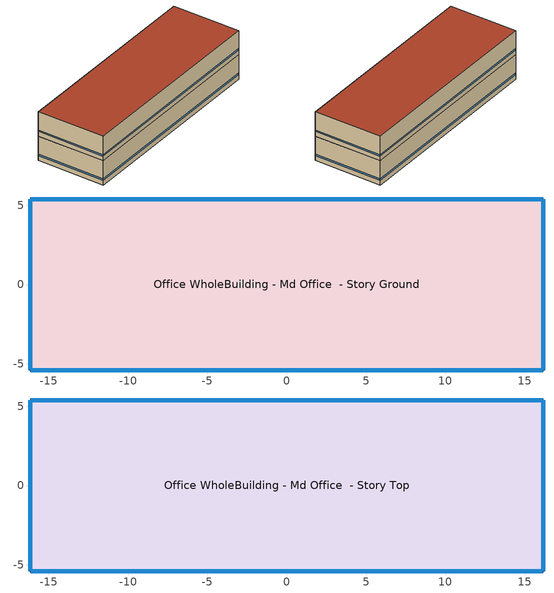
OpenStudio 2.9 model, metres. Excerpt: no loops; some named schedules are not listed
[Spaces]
Office WholeBuilding - Md Office  - Story Ground
 floor ground (Foundation F 126 Perim 8621 Area 34839): -16.16,-5.39 -16.16,5.39 16.16,5.39 16.16,-5.39 z0
 wall outside: -16.16,5.39 -16.16,-5.39 16.16,-5.39 16.16,5.39 -16.16,5.39 z0:3.96
 window: -16.16,5.36 -16.16,-5.36 / 16.16,-5.36 16.16,5.36 / 16.14,5.39 -16.14,5.39 / -16.14,-5.39 16.14,-5.39 z0.76:1
 ceiling adiabatic (Typical Interior Ceiling): 16.16,-5.39 16.16,5.39 -16.16,5.39 -16.16,-5.39 z3.96
Office WholeBuilding - Md Office  - Story Top
 floor adiabatic (Typical Interior Floor): -16.16,-5.39 -16.16,5.39 16.16,5.39 16.16,-5.39 z3.96
 wall outside: -16.16,5.39 -16.16,-5.39 16.16,-5.39 16.16,5.39 -16.16,5.39 z3.96:7.92
 window: -16.14,-5.39 16.14,-5.39 / -16.16,5.36 -16.16,-5.36 / 16.14,5.39 -16.14,5.39 / 16.16,-5.36 16.16,5.36 z4.72:4.96
 roof outside: 16.16,-5.39 16.16,5.39 -16.16,5.39 -16.16,-5.39 z7.92
[Site]
Deer Park Arpt_WA_USA: Latitude {deg}=47.97; Longitude {deg}=-117.42; Time Zone {hr}=-8; Elevation {m}=672; Terrain=City
[Site:WaterMainsTemperature]
Calculation Method=Correlation; Annual Average Outdoor Air Temperature {C}=8.31417; Maximum Difference In Monthly Average Outdoor Air Temperatures {deltaC}=23.39
[SizingPeriod:DesignDay] Daily Dry-Bulb Temperature Range {deltaC}=19.4; Barometric Pressure {Pa}=93508; Wind Speed {m/s}=3.2; Wind Direction {deg}=210; Sky Clearness=0; Rain Indicator=0; Snow Indicator=0; Day of Month=21; Month=7; Day Type=SummerDesignDay; Daylight Saving Time Indicator=0; Dry-Bulb Temperature Range Modifier Type=DefaultMultipliers; Solar Model Indicator=ASHRAETau; ASHRAE Taub=0.299; ASHRAE Taud=2.513
Name | Maximum Dry-Bulb Temperature {C} | Humidity Indicating Conditions at Maximum Dry-Bulb | Humidity Indicating Type
Deer Park Arpt Ann Clg .4% Condns DB=>MWB 1 | 33.8 | 17 | Wetbulb
Deer Park Arpt Ann Clg .4% Condns WB=>MDB 1 | 30.4 | 18.4 | Wetbulb
Deer Park Arpt Ann Clg 1% Condns DB=>MWB 1 | 32.3 | 16.6 | Wetbulb
Deer Park Arpt Ann Clg 2% Condns DP=>MDB 1 | 18.7 | 12.4 | Dewpoint
[ClimateZones]
Climate Zone Institution Name 1=ASHRAE; Climate Zone Document Name 1=ANSI/ASHRAE Standard 169; Climate Zone Document Year 1=2006; Climate Zone Value 1=ASHRAE 169-2013-5B
[Building]
ComStock 90.1-2004|MediumOffice: North Axis {deg}=225; Default Construction Set=Res ComStock 90.1-2004 - Office - ASHRAE 169-2013-5B; Default Schedule Set=Building Default Schedule Set; Standards Building Type=Office
[Site:GroundTemperature:FCfactorMethod]
January Ground Temperature {C}=7.1; February Ground Temperature {C}=3; March Ground Temperature {C}=-1; April Ground Temperature {C}=0.8; May Ground Temperature {C}=-0.2; June Ground Temperature {C}=4.8; July Ground Temperature {C}=6.1; August Ground Temperature {C}=13.7; September Ground Temperature {C}=22.2; October Ground Temperature {C}=22.7; November Ground Temperature {C}=21.7; December Ground Temperature {C}=18.5
[Construction:FfactorGroundFloor]
Foundation F 126 Perim 8621 Area 34839: F-Factor {W/m-K}=1.26344; Area {m2}=348.386; PerimeterExposed {m}=86.2105
[DefaultConstructionSet]
Res ComStock 90.1-2004 - Office - ASHRAE 169-2013-5B: Default Exterior Surface Constructions=Default Surface Constructions 1; Default Interior Surface Constructions=Default Surface Constructions 2; Default Ground Contact Surface Constructions=Default Surface Constructions 3; Default Exterior SubSurface Constructions=Default Sub Surface Constructions 1; Default Interior SubSurface Constructions=Default Sub Surface Constructions 2; Interior Partition Construction=Typical Interior Partition
[DefaultSurfaceConstructions]
Name | Floor Construction | Wall Construction | Roof Ceiling Construction
Default Surface Constructions 1 | Typical Insulated Exterior Mass Floor R-11.49 | Typical Insulated Exterior Mass Wall R-8.13 | Typical IEAD Roof R-15.87
Default Surface Constructions 2 | Typical Interior Floor | Typical Interior Wall | Typical Interior Ceiling
Default Surface Constructions 3 | Typical Insulated Carpeted 6in Slab Floor | Typical Insulated Basement Mass Wall
[Construction]
Typical Insulated Exterior Mass Floor R-11.49: Typical Insulation R-8.93, 4 in. Normalweight Concrete Floor, Typical Carpet Pad
Typical Insulated Exterior Mass Wall R-8.13: 1IN Stucco, 8IN CONCRETE HW RefBldg, Typical Insulation R-5.74, 1/2IN Gypsum
Typical IEAD Roof R-15.87: Roof Membrane, Typical Insulation R-14.76, Metal Roof Surface
Typical Interior Floor: 100mm Normalweight concrete floor, CP02 CARPET PAD
Typical Interior Wall: G01 13mm gypsum board, G01 13mm gypsum board
Typical Interior Ceiling: CP02 CARPET PAD, 100mm Normalweight concrete floor
Typical Insulated Carpeted 6in Slab Floor: 6 in. Normalweight Concrete Floor, Typical Carpet Pad
Typical Insulated Basement Mass Wall: 8 in. Concrete Block Basement Wall
U 0.57 SHGC 0.49 Dbl Blue 6mm/6mm Air: BLUE 6MM, AIR 6MM, CLEAR 6MM
Typical Insulated Metal Door R-1.43: F08 Metal surface, Typical Insulation R-0.58
Typical Overhead Door R-0.86: Typical Insulation R-0.01
U 1.17 SHGC 0.49 Simple Glazing Skylight U-1.17 SHGC 0.0: U 1.17 SHGC 0.49 Simple Glazing U-1.17 SHGC 0.0
Typical Interior Window: Clear 3mm
Typical Interior Door; Typical Interior Partition: G05 25mm wood
InteriorFurnishings 1: Std Wood 6inch 1
[Material:NoMass] Roughness=Smooth; Thermal Absorptance=0.9; Solar Absorptance=0.7
Name | Thermal Resistance {m2-K/W} | Visible Absorptance
Typical Insulation R-8.93 | 1.57183 | 0.7
Typical Carpet Pad; CP02 CARPET PAD | 0.21648 | 0.8
Typical Insulation R-5.74 | 1.01115 | 0.7
Typical Insulation R-14.76 | 2.59864 | 0.7
Typical Insulation R-0.58 | 0.101875 | 0.7
Typical Insulation R-0.01 | 0.001 | 0.7
[Material] Thermal Absorptance=0.9
Name | Roughness | Thickness {m} | Conductivity {W/m-K} | Density {kg/m3} | Specific Heat {J/kg-K} | Solar Absorptance | Visible Absorptance
4 in. Normalweight Concrete Floor | MediumRough | 0.1016 | 2.31 | 2322 | 832 | 0.7 | 0.7
1IN Stucco | Smooth | 0.0253 | 0.6918 | 1858 | 837 | 0.7 | 0.92
8IN CONCRETE HW RefBldg | Rough | 0.2032 | 1.311 | 2240 | 836.8 | 0.7 | 0.7
1/2IN Gypsum | Smooth | 0.0127 | 0.16 | 784.9 | 830 | 0.4 | 0.4
Roof Membrane | VeryRough | 0.0095 | 0.16 | 1121.29 | 1460 | 0.7 | 0.7
Metal Roof Surface; F08 Metal surface | Smooth | 0.0008 | 45.28 | 7824 | 500 | 0.7 | 0.7
100mm Normalweight concrete floor | MediumRough | 0.1016 | 2.31045 | 2322 | 832.557 | 0.7 | 0.7
G01 13mm gypsum board | Smooth | 0.0127 | 0.160031 | 800.001 | 1090.73 | 0.7 | 0.5
6 in. Normalweight Concrete Floor | MediumRough | 0.1524 | 2.31 | 2322 | 832 | 0.7 | 0.7
8 in. Concrete Block Basement Wall | MediumRough | 0.2032 | 1.326 | 1842 | 912 | 0.7 | 0.7
G05 25mm wood | MediumSmooth | 0.0254 | 0.15 | 608 | 1630 | 0.5 | 0.5
Std Wood 6inch 1 | MediumSmooth | 0.15 | 0.12 | 540 | 1210 | 0.7 | 0.7
[DefaultSubSurfaceConstructions]
Name | Fixed Window Construction | Operable Window Construction | Door Construction | Glass Door Construction | Overhead Door Construction | Skylight Construction | Tubular Daylight Dome Construction | Tubular Daylight Diffuser Construction
Default Sub Surface Constructions 1 | U 0.57 SHGC 0.49 Dbl Blue 6mm/6mm Air | U 0.57 SHGC 0.49 Dbl Blue 6mm/6mm Air | Typical Insulated Metal Door R-1.43 | U 0.57 SHGC 0.49 Dbl Blue 6mm/6mm Air | Typical Overhead Door R-0.86 | U 1.17 SHGC 0.49 Simple Glazing Skylight U-1.17 SHGC 0.0 | Typical Interior Window | Typical Interior Window
Default Sub Surface Constructions 2 | Typical Interior Window | Typical Interior Window | Typical Interior Door
[WindowMaterial:Glazing] Optical Data Type=SpectralAverage; Infrared Transmittance at Normal Incidence=0; Front Side Infrared Hemispherical Emissivity=0.84; Back Side Infrared Hemispherical Emissivity=0.84; Conductivity {W/m-K}=0.9; Dirt Correction Factor for Solar and Visible Transmittance=1; Solar Diffusing=No
Name | Thickness {m} | Solar Transmittance at Normal Incidence | Front Side Solar Reflectance at Normal Incidence | Back Side Solar Reflectance at Normal Incidence | Visible Transmittance at Normal Incidence | Front Side Visible Reflectance at Normal Incidence | Back Side Visible Reflectance at Normal Incidence
BLUE 6MM | 0.006 | 0.48 | 0.05 | 0.05 | 0.57 | 0.06 | 0.06
CLEAR 6MM | 0.006 | 0.775 | 0.071 | 0.071 | 0.881 | 0.08 | 0.08
Clear 3mm | 0.003 | 0.837 | 0.075 | 0.075 | 0.898 | 0.081 | 0.081
[WindowMaterial:Gas]
AIR 6MM: Gas Type=Air; Thickness {m}=0.0063
[WindowMaterial:SimpleGlazingSystem]
U 1.17 SHGC 0.49 Simple Glazing U-1.17 SHGC 0.0: U-Factor {W/m2-K}=6.64357; Solar Heat Gain Coefficient=0.49; Visible Transmittance=0.38
[SpaceType]
Office WholeBuilding - Md Office - ComStock 90.1-2004: Default Schedule Set=Office WholeBuilding - Md Office Schedule Set; Design Specification Outdoor Air Object=Office WholeBuilding - Md Office Ventilation; Standards Building Type=Office; Standards Space Type=WholeBuilding - Md Office
[BuildingStory] Nominal Floor to Floor Height {m}=3.9624
Name | Nominal Z Coordinate {m}
Story Ground | 0
Story Top | 3.9624
[Space] Space Type=Office WholeBuilding - Md Office - ComStock 90.1-2004
Name | Building Story | Thermal Zone
Office WholeBuilding - Md Office  - Story Ground | Story Ground | Zone Office WholeBuilding - Md Office  - Story Ground
Office WholeBuilding - Md Office  - Story Top | Story Top | Zone Office WholeBuilding - Md Office  - Story Top
[ThermalZone] Multiplier=1; Use Ideal Air Loads=No
Name | Thermostat
Zone Office WholeBuilding - Md Office  - Story Ground | Office WholeBuilding - Md Office - ComStock 90.1-2004 Thermostat
Zone Office WholeBuilding - Md Office  - Story Top | Office WholeBuilding - Md Office - ComStock 90.1-2004 Thermostat 1
[People:Definition]
Office WholeBuilding - Md Office People Definition: Number of People Calculation Method=People/Area; People per Space Floor Area {person/m2}=0.0538196; Fraction Radiant=0.3
[People]
Office WholeBuilding - Md Office People: People Definition=Office WholeBuilding - Md Office People Definition; Space or SpaceType=Office WholeBuilding - Md Office - ComStock 90.1-2004; Work Efficiency Schedule=Work Efficiency Schedule; Clothing Insulation Schedule=Clothing Schedule; Air Velocity Schedule=Air Velocity Schedule; Multiplier=1
[Lights:Definition]
Office WholeBuilding - Md Office Lights Definition: Design Level Calculation Method=Watts/Area; Watts per Space Floor Area {W/m2}=7.23335; Fraction Radiant=0.368973; Fraction Visible=0.2; Return Air Fraction=0
[Lights]
Office WholeBuilding - Md Office Lights: Lights Definition=Office WholeBuilding - Md Office Lights Definition; Space or SpaceType=Office WholeBuilding - Md Office - ComStock 90.1-2004; Schedule=Office BLDG_LIGHT_EndUseData BPR Adjusted; Fraction Replaceable=1
[ElectricEquipment:Definition]
Name | Design Level Calculation Method | Watts per Space Floor Area {W/m2} | Fraction Latent | Fraction Radiant | Fraction Lost | Design Level {W}
Office WholeBuilding - Md Office Elec Equip Definition | Watts/Area | 8.07293 | 0 | 0.5 | 0
Elevator Lift Motor | EquipmentLevel |  | 0 | 0 | 1 | 16055
Elevator Fan | EquipmentLevel |  |  | 0.5 |  | 74.7252
Elevator Lights | EquipmentLevel |  |  | 0.5 |  | 88.9586
[ElectricEquipment]
Name | Electric Equipment Definition | Space or SpaceType | Schedule | Multiplier
Office WholeBuilding - Md Office Elec Equip | Office WholeBuilding - Md Office Elec Equip Definition | Office WholeBuilding - Md Office - ComStock 90.1-2004 | Office BLDG_EQUIP_EndUseData BPR Adjusted
2 Elevator Lift Motors | Elevator Lift Motor | Office WholeBuilding - Md Office  - Story Ground | Elevator Schedule 1 | 2
2 Elevator Fans | Elevator Fan | Office WholeBuilding - Md Office  - Story Ground | Elevator Schedule 3 | 2
2 Elevator Lights | Elevator Lights | Office WholeBuilding - Md Office  - Story Ground | Elevator Schedule 2 | 2
[DesignSpecification:OutdoorAir]
Office WholeBuilding - Md Office Ventilation: Outdoor Air Method=Sum; Outdoor Air Flow per Floor Area {m3/s-m2}=0.000508
[DefaultScheduleSet]
Name | Number of People Schedule | People Activity Level Schedule | Lighting Schedule | Electric Equipment Schedule | Infiltration Schedule | Hours of Operation Schedule
Office WholeBuilding - Md Office Schedule Set | OfficeMedium BLDG_OCC_SCH | OfficeMedium ACTIVITY_SCH | Office BLDG_LIGHT_EndUseData | Office BLDG_EQUIP_EndUseData | OfficeMedium INFIL_SCH_PNNL
Building Default Schedule Set |  |  |  |  |  | Building Hours of Operation NonResidential
[SpaceInfiltration:DesignFlowRate] Schedule=Always On Discrete; Design Flow Rate Calculation Method=Flow/ExteriorArea; Constant Term Coefficient=0; Temperature Term Coefficient=0; Velocity Term Coefficient=0.224; Velocity Squared Term Coefficient=0
Name | Space or SpaceType | Flow per Exterior Surface Area {m3/s-m2}
Office WholeBuilding - Md Office  - Story Ground Infiltration | Office WholeBuilding - Md Office  - Story Ground | 0.00102523
Office WholeBuilding - Md Office  - Story Top Infiltration | Office WholeBuilding - Md Office  - Story Top | 0.000507574
[Exterior:Lights:Definition]
Name | Design Level {W}
Parking Areas and Drives Def (W/ft^2) | 0.0414577
Building Facades Def (W/ft^2) | 0.2
Main Entries Def (W/ft) | 30
Other Doors Def (W/ft) | 20
[Exterior:Lights] Control Option=AstronomicalClock
Name | Exterior Lights Definition | Schedule | Multiplier
Parking Areas and Drives | Parking Areas and Drives Def (W/ft^2) | Always On Discrete | 12150
Building Facades | Building Facades Def (W/ft^2) | Schedule Ruleset 1 | 3676.96
Main Entries | Main Entries Def (W/ft) | Always On Discrete | 8
Other Doors | Other Doors Def (W/ft) | Always On Discrete | 3
[ThermostatSetpoint:DualSetpoint] Heating Setpoint Temperature Schedule=OfficeMedium HTGSETP_SCH_PACU_VAV_bot; Cooling Setpoint Temperature Schedule=OfficeMedium CLGSETP_SCH_NO_SETBACK
Office WholeBuilding - Md Office - ComStock 90.1-2004 Thermostat; Office WholeBuilding - Md Office - ComStock 90.1-2004 Thermostat 1
[AvailabilityManager:NightCycle] Applicability Schedule=Always On Discrete; Control Type=CycleOnAny; Thermostat Tolerance {deltaC}=1; Cycling Run Time {s}=1800
Availability Manager Night Cycle 1; Availability Manager Night Cycle 2
[InternalMass:Definition]
Internal Mass Definition 2: Construction=InteriorFurnishings 1; Design Level Calculation Method=SurfaceArea/Area; Surface Area per Space Floor Area=2
[InternalMass] Internal Mass Definition=Internal Mass Definition 2; Multiplier=1
Name | Space or SpaceType
Office WholeBuilding - Md Office  - Story Top Mass | Office WholeBuilding - Md Office  - Story Top
Office WholeBuilding - Md Office  - Story Ground Mass | Office WholeBuilding - Md Office  - Story Ground
[Schedule:Ruleset]
Name | Default Day Schedule | Summer Design Day Schedule | Winter Design Day Schedule
Clothing Schedule | Clothing Schedule Default Winter Clothes
Air Velocity Schedule | Air Velocity Schedule Default
Work Efficiency Schedule | Work Efficiency Schedule Default
OfficeMedium BLDG_OCC_SCH | OfficeMedium BLDG_OCC_SCH Default | OfficeMedium BLDG_OCC_SCH Summer Design Day | OfficeMedium BLDG_OCC_SCH Winter Design Day
OfficeMedium ACTIVITY_SCH | OfficeMedium ACTIVITY_SCH Default | OfficeMedium ACTIVITY_SCH Summer Design Day | OfficeMedium ACTIVITY_SCH Winter Design Day
Office BLDG_LIGHT_EndUseData | Office BLDG_LIGHT_EndUseData Default | Office BLDG_LIGHT_EndUseData Summer Design Day | Office BLDG_LIGHT_EndUseData Winter Design Day
Office BLDG_EQUIP_EndUseData | Office BLDG_EQUIP_EndUseData Default | Office BLDG_EQUIP_EndUseData Summer Design Day | Office BLDG_EQUIP_EndUseData Winter Design Day
OfficeMedium INFIL_SCH_PNNL | OfficeMedium INFIL_SCH_PNNL Default | OfficeMedium INFIL_SCH_PNNL Summer Design Day | OfficeMedium INFIL_SCH_PNNL Winter Design Day
Elevator Schedule 1 | 2 space(s) Occ Sch Default 1 | 2 space(s) Occ Sch Summer Design Day 1 | 2 space(s) Occ Sch Winter Design Day 1
Elevator Schedule 2 | 2 space(s) Occ Sch Default 2 | 2 space(s) Occ Sch Summer Design Day 2 | 2 space(s) Occ Sch Winter Design Day 2
Elevator Schedule 3 | 2 space(s) Occ Sch Default 3 | 2 space(s) Occ Sch Summer Design Day 3 | 2 space(s) Occ Sch Winter Design Day 3
Schedule Ruleset 1 | Schedule Day 13
OfficeMedium HTGSETP_SCH_PACU_VAV_bot | OfficeMedium HTGSETP_SCH_PACU_VAV_bot Default | Schedule Day 16 | Schedule Day 17
OfficeMedium CLGSETP_SCH_NO_SETBACK | OfficeMedium CLGSETP_SCH_NO_SETBACK Default | Schedule Day 14 | Schedule Day 15
Building Hours of Operation NonResidential | Building Hours of Operation NonResidential Default | Building Hours of Operation NonResidential Summer Design Day | Building Hours of Operation NonResidential Winter Design Day
Office BLDG_LIGHT_EndUseData BPR Adjusted | Office BLDG_LIGHT_EndUseData Default 1 | Office BLDG_LIGHT_EndUseData Summer Design Day 1 | Office BLDG_LIGHT_EndUseData Winter Design Day 1
Office BLDG_EQUIP_EndUseData BPR Adjusted | Office BLDG_EQUIP_EndUseData Default 1 | Office BLDG_EQUIP_EndUseData Summer Design Day 1 | Office BLDG_EQUIP_EndUseData Winter Design Day 1
[Schedule:Day]
Clothing Schedule Default Winter Clothes; Office BLDG_LIGHT_EndUseData Summer Design Day; Office BLDG_EQUIP_EndUseData Summer Design Day; OfficeMedium INFIL_SCH_PNNL Default; 2 space(s) Occ Sch Summer Design Day 1; 2 space(s) Occ Sch Winter Design Day 1; 2 space(s) Occ Sch Summer Design Day 2; 2 space(s) Occ Sch Winter Design Day 2; 2 space(s) Occ Sch Summer Design Day 3; 2 space(s) Occ Sch Winter Design Day 3; Building Hours of Operation NonResidential Winter Design Day; Building Hours of Operation NonResidential Summer Design Day; Office BLDG_LIGHT_EndUseData Summer Design Day 1; Office BLDG_EQUIP_EndUseData Summer Design Day 1: 24, 0, 1
Clothing Schedule Summer Clothes: 24, 0, 0.5
Air Velocity Schedule Default: 24, 0, 0.2
Work Efficiency Schedule Default; OfficeMedium BLDG_OCC_SCH Winter Design Day; Office BLDG_LIGHT_EndUseData Winter Design Day; Office BLDG_EQUIP_EndUseData Winter Design Day; Office BLDG_LIGHT_EndUseData Winter Design Day 1; Office BLDG_EQUIP_EndUseData Winter Design Day 1: 24, 0, 0
OfficeMedium BLDG_OCC_SCH Default: Yes, 11, 0, 0, 22, 15, 0.05, 24, 0, 0
OfficeMedium BLDG_OCC_SCH Sat Day: Yes, 0, 5, 0.0291667, 0, 15, 0.025, 0, 25, 0.0208333, 0, 35, 0.0166667, 0, 45, 0.0125, 0, 55, 0.00833333, 1, 5, 0.00416667, 1, 15, 0, 10, 0, 0, 10, 9, 0.00833333, 10, 19, 0.0166667, 10, 29, 0.025, 10, 39, 0.0333333, 10, 49, 0.0416667, 10, 59, 0.05, 11, 9, 0.0583333, 11, 19, 0.0666667, 11, 29, 0.075, 11, 39, 0.0833333, 11, 49, 0.0916667, 11, 59, 0.1, 12, 0, 0.1, 12, 9, 0.115686, 12, 19, 0.131373, 12, 29, 0.147059, 12, 39, 0.162745, 12, 49, 0.178431, 12, 59, 0.194118, 13, 9, 0.209804, 13, 19, 0.22549, 13, 29, 0.241176, 13, 39, 0.256863, 13, 49, 0.272549, 13, 59, 0.288235, 14, 7, 0.3, 15, 7, 0.3, 15, 17, 0.291667, 15, 27, 0.283333, 15, 37, 0.275, 15, 47, 0.266667, 15, 57, 0.258333, 16, 7, 0.25, 16, 17, 0.241667, 16, 27, 0.233333, 16, 37, 0.225, 16, 47, 0.216667, 16, 57, 0.208333, 17, 7, 0.2, 17, 17, 0.191667, 17, 27, 0.183333, 17, 37, 0.175, 17, 47, 0.166667, 17, 57, 0.158333, 18, 7, 0.15, 18, 17, 0.141667, 18, 27, 0.133333, 18, 37, 0.125, 18, 47, 0.116667, 18, 57, 0.108333, 19, 7, 0.1, 21, 15, 0.1, 21, 25, 0.0958333, 21, 35, 0.0916667, 21, 45, 0.0875, 21, 55, 0.0833333, 22, 5, 0.0791667, 22, 15, 0.075, 22, 25, 0.0708333, 22, 35, 0.0666667, 22, 45, 0.0625, 22, 55, 0.0583333, 23, 5, 0.0541667, 23, 15, 0.05, 23, 25, 0.0458333, 23, 35, 0.0416667, 23, 45, 0.0375, 23, 55, 0.0333333, 24, 0, 0.0291667
OfficeMedium BLDG_OCC_SCH Summer Design Day: 6, 0, 0, 22, 0, 1, 24, 0, 0.05
OfficeMedium BLDG_OCC_SCH Wkdy Day: Yes, 4, 30, 0, 4, 40, 0.0166667, 4, 50, 0.0333333, 5, 0, 0.05, 5, 10, 0.0666667, 5, 20, 0.0833333, 5, 30, 0.1, 5, 40, 0.116667, 5, 50, 0.133333, 6, 0, 0.15, 6, 10, 0.166667, 6, 20, 0.183333, 6, 30, 0.2, 6, 40, 0.325, 6, 50, 0.45, 7, 0, 0.575, 7, 10, 0.7, 7, 20, 0.825, 7, 30, 0.95, 10, 30, 0.95, 10, 39, 0.875, 10, 49, 0.8, 10, 59, 0.725, 11, 9, 0.65, 11, 19, 0.575, 11, 29, 0.5, 11, 30, 0.5, 11, 39, 0.575, 11, 49, 0.65, 11, 59, 0.725, 12, 9, 0.8, 12, 19, 0.875, 12, 29, 0.95, 12, 30, 0.95, 15, 30, 0.95, 15, 39, 0.841667, 15, 49, 0.733333, 15, 59, 0.625, 16, 9, 0.516667, 16, 19, 0.408333, 16, 30, 0.3, 16, 40, 0.266667, 16, 50, 0.233333, 17, 0, 0.2, 17, 10, 0.166667, 17, 20, 0.133333, 17, 30, 0.1, 20, 0, 0.1, 20, 10, 0.0958333, 20, 20, 0.0916667, 20, 30, 0.0875, 20, 40, 0.0833333, 20, 50, 0.0791667, 21, 0, 0.075, 21, 10, 0.0708333, 21, 20, 0.0666667, 21, 30, 0.0625, 21, 40, 0.0583333, 21, 50, 0.0541667, 22, 0, 0.05, 22, 10, 0.0458333, 22, 20, 0.0416667, 22, 30, 0.0375, 22, 40, 0.0333333, 22, 50, 0.0291667, 23, 0, 0.025, 23, 10, 0.0208333, 23, 20, 0.0166667, 23, 30, 0.0125, 23, 40, 0.00833333, 23, 50, 0.00416667, 24, 0, 0
OfficeMedium ACTIVITY_SCH Default; autogen OfficeMedium ACTIVITY_SCH 0_day_sch; autogen OfficeMedium ACTIVITY_SCH 1_day_sch: Yes, 24, 0, 120
OfficeMedium ACTIVITY_SCH Winter Design Day; OfficeMedium ACTIVITY_SCH Summer Design Day: 24, 0, 120
Office BLDG_LIGHT_EndUseData Default: Yes, 0, 10, 0.0368567, 0, 20, 0.035427, 0, 30, 0.0339974, 0, 40, 0.0342502, 0, 49, 0.0345029, 0, 59, 0.0347557, 1, 9, 0.0350084, 1, 19, 0.0352612, 1, 30, 0.0355139, 1, 40, 0.0367953, 1, 50, 0.0380766, 2, 0, 0.039358, 2, 9, 0.0406393, 2, 19, 0.0419207, 2, 29, 0.043202, 2, 30, 0.043202, 2, 39, 0.0421597, 2, 49, 0.0411173, 2, 59, 0.040075, 3, 9, 0.0390327, 3, 19, 0.0379903, 3, 29, 0.036948, 3, 30, 0.036948, 3, 39, 0.0370792, 3, 49, 0.0372103, 3, 59, 0.0373415, 4, 9, 0.0374727, 4, 19, 0.0376039, 4, 30, 0.037735, 4, 40, 0.0419384, 4, 50, 0.0461417, 5, 0, 0.050345, 5, 10, 0.0545484, 5, 20, 0.0587517, 5, 30, 0.0629551, 5, 40, 0.0723684, 5, 50, 0.0817818, 6, 0, 0.0911952, 6, 10, 0.100609, 6, 20, 0.110022, 6, 30, 0.119435, 6, 40, 0.152559, 6, 50, 0.185683, 7, 0, 0.218807, 7, 10, 0.251931, 7, 20, 0.285055, 7, 30, 0.318179, 7, 40, 0.339711, 7, 50, 0.361244, 8, 0, 0.382776, 8, 9, 0.404309, 8, 19, 0.425841, 8, 29, 0.447374, 8, 30, 0.447374, 8, 39, 0.453912, 8, 49, 0.460451, 8, 59, 0.466989, 9, 9, 0.473528, 9, 19, 0.480067, 9, 29, 0.486605, 9, 30, 0.486605, 9, 39, 0.487238, 9, 49, 0.48787, 9, 59, 0.488503, 10, 9, 0.489135, 10, 19, 0.489768, 10, 29, 0.4904, 10, 30, 0.4904, 10, 39, 0.487411, 10, 49, 0.484423, 10, 59, 0.481434, 11, 9, 0.478445, 11, 19, 0.475457, 11, 29, 0.472468, 11, 30, 0.472468, 11, 39, 0.467816, 11, 49, 0.463165, 11, 59, 0.458513, 12, 9, 0.453861, 12, 19, 0.44921, 12, 29, 0.444558, 12, 30, 0.444558, 12, 39, 0.446809, 12, 49, 0.44906, 12, 59, 0.451311, 13, 9, 0.453563, 13, 19, 0.455814, 13, 29, 0.458065, 13, 30, 0.458065, 13, 39, 0.455549, 13, 49, 0.453034, 13, 59, 0.450518, 14, 9, 0.448003, 14, 19, 0.445487, 14, 29, 0.442971, 14, 30, 0.442971, 14, 39, 0.431929, 14, 49, 0.420887, 14, 59, 0.409844, 15, 9, 0.398802, 15, 19, 0.38776, 15, 29, 0.376717, 15, 30, 0.376717, 15, 39, 0.344383, 15, 49, 0.312049, 15, 59, 0.279715, 16, 9, 0.24738, 16, 19, 0.215046, 16, 30, 0.182712, 16, 40, 0.167377, 16, 50, 0.152042, 17, 0, 0.136707, 17, 10, 0.121372, 17, 20, 0.106037, 17, 30, 0.0907015, 17, 40, 0.0866046, 17, 50, 0.0825078, 18, 0, 0.0784109, 18, 10, 0.0743141, 18, 20, 0.0702172, 18, 30, 0.0661204, 18, 40, 0.065642, 18, 50, 0.0651636, 19, 0, 0.0646852, 19, 10, 0.0642068, 19, 20, 0.0637284, 19, 30, 0.0632501, 19, 40, 0.0633488, 19, 50, 0.0634475, 20, 0, 0.0635462, 20, 10, 0.0636449, 20, 20, 0.0637436, 20, 30, 0.0638424, 20, 40, 0.0637902, 20, 50, 0.0637381, 21, 0, 0.0636859, 21, 10, 0.0636337, 21, 20, 0.0635816, 21, 30, 0.0635294, 21, 40, 0.0604673, 21, 50, 0.0574052, 22, 0, 0.0543431, 22, 10, 0.051281, 22, 20, 0.0482189, 22, 30, 0.0451568, 22, 40, 0.0447266, 22, 50, 0.0442963, 23, 0, 0.043866, 23, 10, 0.0434357, 23, 20, 0.0430054, 23, 30, 0.0425752, 23, 40, 0.0411455, 23, 50, 0.0397159, 24, 0, 0.0382863
Office BLDG_EQUIP_EndUseData Default: Yes, 0, 10, 0.566967, 0, 20, 0.573783, 0, 30, 0.5806, 0, 40, 0.580533, 0, 49, 0.580467, 0, 59, 0.5804, 1, 9, 0.580333, 1, 19, 0.580267, 1, 30, 0.5802, 1, 40, 0.57735, 1, 50, 0.5745, 2, 0, 0.57165, 2, 9, 0.5688, 2, 19, 0.56595, 2, 29, 0.5631, 2, 30, 0.5631, 2, 39, 0.560417, 2, 49, 0.557733, 2, 59, 0.55505, 3, 9, 0.552367, 3, 19, 0.549683, 3, 29, 0.547, 3, 30, 0.547, 3, 39, 0.545383, 3, 49, 0.543767, 3, 59, 0.54215, 4, 9, 0.540533, 4, 19, 0.538917, 4, 30, 0.5373, 4, 40, 0.537517, 4, 50, 0.537733, 5, 0, 0.53795, 5, 10, 0.538167, 5, 20, 0.538383, 5, 30, 0.5386, 5, 40, 0.5485, 5, 50, 0.5584, 6, 0, 0.5683, 6, 10, 0.5782, 6, 20, 0.5881, 6, 30, 0.598, 6, 40, 0.612533, 6, 50, 0.627067, 7, 0, 0.6416, 7, 10, 0.656133, 7, 20, 0.670667, 7, 30, 0.6852, 7, 40, 0.701133, 7, 50, 0.717067, 8, 0, 0.733, 8, 9, 0.748933, 8, 19, 0.764867, 8, 29, 0.7808, 8, 30, 0.7808, 8, 39, 0.7949, 8, 49, 0.809, 8, 59, 0.8231, 9, 9, 0.8372, 9, 19, 0.8513, 9, 29, 0.8654, 9, 30, 0.8654, 9, 39, 0.86895, 9, 49, 0.8725, 9, 59, 0.87605, 10, 9, 0.8796, 10, 19, 0.88315, 10, 29, 0.8867, 10, 30, 0.8867, 10, 39, 0.8859, 10, 49, 0.8851, 10, 59, 0.8843, 11, 9, 0.8835, 11, 19, 0.8827, 11, 29, 0.8819, 11, 30, 0.8819, 11, 39, 0.8717, 11, 49, 0.8615, 11, 59, 0.8513, 12, 9, 0.8411, 12, 19, 0.8309, 12, 29, 0.8207, 12, 30, 0.8207, 12, 39, 0.814033, 12, 49, 0.807367, 12, 59, 0.8007, 13, 9, 0.794033, 13, 19, 0.787367, 13, 29, 0.7807, 13, 30, 0.7807, 13, 39, 0.773133, 13, 49, 0.765567, 13, 59, 0.758, 14, 9, 0.750433, 14, 19, 0.742867, 14, 29, 0.7353, 14, 30, 0.7353, 14, 39, 0.72445, 14, 49, 0.7136, 14, 59, 0.70275, 15, 9, 0.6919, 15, 19, 0.68105, 15, 29, 0.6702, 15, 30, 0.6702, 15, 39, 0.6593, 15, 49, 0.6484, 15, 59, 0.6375, 16, 9, 0.6266, 16, 19, 0.6157, 16, 30, 0.6048, 16, 40, 0.598333, 16, 50, 0.591867, 17, 0, 0.5854, 17, 10, 0.578933, 17, 20, 0.572467, 17, 30, 0.566, 17, 40, 0.56735, 17, 50, 0.5687, 18, 0, 0.57005, 18, 10, 0.5714, 18, 20, 0.57275, 18, 30, 0.5741, 18, 40, 0.580533, 18, 50, 0.586967, 19, 0, 0.5934, 19, 10, 0.599833, 19, 20, 0.606267, 19, 30, 0.6127, 19, 40, 0.6203, 19, 50, 0.6279, 20, 0, 0.6355, 20, 10, 0.6431, 20, 20, 0.6507, 20, 30, 0.6583, 20, 40, 0.660817, 20, 50, 0.663333, 21, 0, 0.66585, 21, 10, 0.668367, 21, 20, 0.670883, 21, 30, 0.6734, 21, 40, 0.664332, 21, 50, 0.655263, 22, 0, 0.646195, 22, 10, 0.637127, 22, 20, 0.628058, 22, 30, 0.61899, 22, 40, 0.605775, 22, 50, 0.59256, 23, 0, 0.579345, 23, 10, 0.56613, 23, 20, 0.552915, 23, 30, 0.5397, 23, 40, 0.546517, 23, 50, 0.553333, 24, 0, 0.56015
OfficeMedium INFIL_SCH_PNNL Summer Design Day; OfficeMedium INFIL_SCH_PNNL SmrDsn|Wkdy Day: 6, 0, 1, 22, 0, 0.25, 24, 0, 1
OfficeMedium INFIL_SCH_PNNL Winter Design Day; OfficeMedium INFIL_SCH_PNNL WntrDsn|Sat Day: 6, 0, 1, 18, 0, 0.25, 24, 0, 1
2 space(s) Occ Sch Default 1: Yes, 3, 0, 0, 3, 9, 0.000207292, 3, 19, 0.000414583, 3, 29, 0.000621875, 3, 39, 0.000829167, 3, 49, 0.00103646, 3, 59, 0.00124375, 4, 9, 0.00145104, 4, 19, 0.00165833, 4, 30, 0.00186563, 4, 40, 0.00207292, 4, 50, 0.00228021, 5, 0, 0.0024875, 5, 30, 0.0024875, 5, 40, 0.00518229, 5, 50, 0.00787708, 6, 0, 0.0105719, 6, 10, 0.0132667, 6, 20, 0.0159615, 6, 30, 0.0186563, 6, 40, 0.0155469, 6, 50, 0.0124375, 7, 0, 0.00932813, 7, 10, 0.00621875, 7, 20, 0.00310937, 7, 30, 0, 9, 0, 0, 9, 9, 0.000932812, 9, 19, 0.00186562, 9, 29, 0.00279844, 9, 39, 0.00373125, 9, 49, 0.00466406, 9, 59, 0.00559687, 10, 9, 0.00652969, 10, 19, 0.0074625, 10, 29, 0.00839531, 10, 39, 0.00932812, 10, 49, 0.0102609, 10, 59, 0.0111938, 11, 0, 0.0111938, 11, 9, 0.0102609, 11, 19, 0.00932813, 11, 29, 0.00839531, 11, 39, 0.0074625, 11, 49, 0.00652969, 11, 59, 0.00559688, 12, 9, 0.00466406, 12, 19, 0.00373125, 12, 29, 0.00279844, 12, 39, 0.00186563, 12, 49, 0.000932813, 12, 59, 3.97682e-17, 13, 0, 0, 14, 30, 0, 14, 39, 0.00269479, 14, 49, 0.00538958, 14, 59, 0.00808437, 15, 9, 0.0107792, 15, 19, 0.013474, 15, 29, 0.0161687, 15, 30, 0.0161687, 15, 39, 0.0143031, 15, 49, 0.0124375, 15, 59, 0.0105719, 16, 9, 0.00870625, 16, 19, 0.00684063, 16, 30, 0.004975, 16, 40, 0.00414583, 16, 50, 0.00331667, 17, 0, 0.0024875, 17, 10, 0.00165833, 17, 20, 0.000829167, 17, 30, 0, 19, 30, 0, 19, 40, 0.000207292, 19, 50, 0.000414583, 20, 0, 0.000621875, 20, 10, 0.000829167, 20, 20, 0.00103646, 20, 30, 0.00124375, 20, 40, 0.00103646, 20, 50, 0.000829167, 21, 0, 0.000621875, 21, 10, 0.000414583, 21, 20, 0.000207292, 21, 30, 0, 24, 0, 0
2 space(s) Occ Sch Sunday 1: Yes, 10, 0, 0, 11, 0, 0.00124375, 21, 15, 0, 22, 15, 0.00124375, 24, 0, 0
2 space(s) Occ Sch Saturday 1: Yes, 0, 5, 0.000829167, 0, 15, 0.000621875, 0, 25, 0.000414583, 0, 35, 0.000207292, 0, 45, 0, 9, 30, 0, 9, 39, 0.000414583, 9, 49, 0.000829167, 9, 59, 0.00124375, 10, 9, 0.00165833, 10, 19, 0.00207292, 10, 29, 0.0024875, 10, 30, 0.0024875, 10, 39, 0.00207292, 10, 49, 0.00165833, 10, 59, 0.00124375, 11, 9, 0.000829167, 11, 19, 0.000414583, 11, 29, 8.83738e-18, 11, 30, 0, 11, 39, 0.000829167, 11, 49, 0.00165833, 11, 59, 0.0024875, 12, 9, 0.00331667, 12, 19, 0.00414583, 12, 29, 0.004975, 12, 30, 0.004975, 12, 39, 0.00414583, 12, 49, 0.00331667, 12, 59, 0.0024875, 13, 9, 0.00165833, 13, 19, 0.000829167, 13, 29, 1.76748e-17, 13, 30, 0, 15, 37, 0, 15, 47, 0.000829167, 15, 57, 0.00165833, 16, 7, 0.0024875, 16, 17, 0.00331667, 16, 27, 0.00414583, 16, 37, 0.004975, 16, 47, 0.00414583, 16, 57, 0.00331667, 17, 7, 0.0024875, 17, 17, 0.00165833, 17, 27, 0.000829167, 17, 37, 0, 20, 45, 0, 20, 55, 0.000207292, 21, 5, 0.000414583, 21, 15, 0.000621875, 21, 25, 0.000829167, 21, 35, 0.00103646, 21, 45, 0.00124375, 21, 55, 0.00103646, 22, 5, 0.000829167, 22, 15, 0.000621875, 22, 25, 0.000414583, 22, 35, 0.000207292, 22, 45, 0, 22, 55, 0.000207292, 23, 5, 0.000414583, 23, 15, 0.000621875, 23, 25, 0.000829167, 23, 35, 0.00103646, 23, 45, 0.00124375, 23, 55, 0.00103646, 24, 0, 0.000829167
2 space(s) Occ Sch Default 2; 2 space(s) Occ Sch Default 3: Yes, 4, 0, 0, 6, 0, 1, 7, 0, 1, 10, 0, 0, 12, 0, 1, 15, 0, 0, 16, 0, 1, 17, 0, 1, 20, 0, 0, 21, 0, 1, 24, 0, 0
2 space(s) Occ Sch Sunday 2; 2 space(s) Occ Sch Sunday 3: Yes, 10, 0, 0, 11, 0, 1, 21, 15, 0, 22, 15, 1, 24, 0, 0
2 space(s) Occ Sch Saturday 2; 2 space(s) Occ Sch Saturday 3: Yes, 0, 15, 1, 10, 0, 0, 11, 0, 1, 12, 0, 0, 13, 0, 1, 16, 7, 0, 17, 7, 1, 21, 15, 0, 22, 15, 1, 23, 15, 0, 24, 0, 1
Schedule Day 13: 6, 0, 0, 24, 0, 1
OfficeMedium HTGSETP_SCH_PACU_VAV_bot Default: Yes, 5, 0, 18.3333, 24, 0, 18.3333
OfficeMedium HTGSETP_SCH_PACU_VAV_bot Sat Day: Yes, 10, 0, 18.3333, 22, 15, 20, 24, 0, 18.3333
OfficeMedium HTGSETP_SCH_PACU_VAV_bot Wkdy Day: Yes, 4, 0, 18.3333, 21, 0, 20, 24, 0, 18.3333
OfficeMedium CLGSETP_SCH_NO_SETBACK Default: Yes, 5, 0, 23.8889, 24, 0, 23.8889
OfficeMedium CLGSETP_SCH_NO_SETBACK Default|WntrDsn|Sat|Wkdy Day; autogen Schedule Rule 16 1_day_sch: Yes, 24, 0, 23.8889
Building Hours of Operation NonResidential Default: 7, 0, 0, 17, 0, 1, 24, 0, 0
Building Hours of Operation NonResidential Saturday; Building Hours of Operation NonResidential Sunday: 11, 0, 0, 22, 15, 1, 24, 0, 0
Office BLDG_LIGHT_EndUseData Default 1: No, 0, 10, 0.00307223, 0, 20, 0.00153612, 0, 30, 0, 0, 40, 0.000271576, 0, 49, 0.000543152, 0, 59, 0.000814728, 1, 9, 0.0010863, 1, 19, 0.00135788, 1, 30, 0.00162946, 1, 40, 0.00300625, 1, 50, 0.00438305, 2, 0, 0.00575985, 2, 9, 0.00713664, 2, 19, 0.00851344, 2, 29, 0.00989024, 2, 30, 0.00989024, 2, 39, 0.00877025, 2, 49, 0.00765027, 2, 59, 0.00653029, 3, 9, 0.00541031, 3, 19, 0.00429033, 3, 29, 0.00317035, 3, 30, 0.00317035, 3, 39, 0.0033113, 3, 49, 0.00345224, 3, 59, 0.00359319, 4, 9, 0.00373413, 4, 19, 0.00387508, 4, 30, 0.00401602, 4, 40, 0.00853247, 4, 50, 0.0130489, 5, 0, 0.0175654, 5, 10, 0.0220818, 5, 20, 0.0265982, 5, 30, 0.0311147, 5, 40, 0.0412293, 5, 50, 0.0513438, 6, 0, 0.0614584, 6, 10, 0.071573, 6, 20, 0.0816876, 6, 30, 0.0918021, 6, 40, 0.127393, 6, 50, 0.162985, 7, 0, 0.198576, 7, 10, 0.234168, 7, 20, 0.269759, 7, 30, 0.30535, 7, 40, 0.328487, 7, 50, 0.351623, 8, 0, 0.374759, 8, 9, 0.397896, 8, 19, 0.421032, 8, 29, 0.444169, 8, 30, 0.444169, 8, 39, 0.451194, 8, 49, 0.45822, 8, 59, 0.465246, 9, 9, 0.472271, 9, 19, 0.479297, 9, 29, 0.486322, 9, 30, 0.486322, 9, 39, 0.487002, 9, 49, 0.487682, 9, 59, 0.488361, 10, 9, 0.489041, 10, 19, 0.489721, 10, 29, 0.4904, 10, 30, 0.4904, 10, 39, 0.487189, 10, 49, 0.483977, 10, 59, 0.480766, 11, 9, 0.477555, 11, 19, 0.474343, 11, 29, 0.471132, 11, 30, 0.471132, 11, 39, 0.466134, 11, 49, 0.461136, 11, 59, 0.456138, 12, 9, 0.45114, 12, 19, 0.446141, 12, 29, 0.441143, 12, 30, 0.441143, 12, 39, 0.443562, 12, 49, 0.445981, 12, 59, 0.4484, 13, 9, 0.450819, 13, 19, 0.453237, 13, 29, 0.455656, 13, 30, 0.455656, 13, 39, 0.452953, 13, 49, 0.45025, 13, 59, 0.447547, 14, 9, 0.444844, 14, 19, 0.442141, 14, 29, 0.439438, 14, 30, 0.439438, 14, 39, 0.427574, 14, 49, 0.415709, 14, 59, 0.403844, 15, 9, 0.391979, 15, 19, 0.380114, 15, 29, 0.368249, 15, 30, 0.368249, 15, 39, 0.333506, 15, 49, 0.298763, 15, 59, 0.264021, 16, 9, 0.229278, 16, 19, 0.194535, 16, 30, 0.159792, 16, 40, 0.143315, 16, 50, 0.126837, 17, 0, 0.11036, 17, 10, 0.0938827, 17, 20, 0.0774053, 17, 30, 0.0609279, 17, 40, 0.0565259, 17, 50, 0.0521239, 18, 0, 0.0477219, 18, 10, 0.0433198, 18, 20, 0.0389178, 18, 30, 0.0345158, 18, 40, 0.0340018, 18, 50, 0.0334877, 19, 0, 0.0329737, 19, 10, 0.0324597, 19, 20, 0.0319457, 19, 30, 0.0314317, 19, 40, 0.0315377, 19, 50, 0.0316438, 20, 0, 0.0317499, 20, 10, 0.0318559, 20, 20, 0.031962, 20, 30, 0.0320681, 20, 40, 0.0320121, 20, 50, 0.031956, 21, 0, 0.0319, 21, 10, 0.0318439, 21, 20, 0.0317879, 21, 30, 0.0317318, 21, 40, 0.0284417, 21, 50, 0.0251515, 22, 0, 0.0218613, 22, 10, 0.0185711, 22, 20, 0.0152809, 22, 30, 0.0119907, 22, 40, 0.0115283, 22, 50, 0.011066, 23, 0, 0.0106037, 23, 10, 0.0101414, 23, 20, 0.00967902, 23, 30, 0.00921669, 23, 40, 0.00768058, 23, 50, 0.00614446, 24, 0, 0.00460835
Office BLDG_EQUIP_EndUseData Default 1: No, 0, 10, 0.23757, 0, 20, 0.251409, 0, 30, 0.265249, 0, 40, 0.265113, 0, 49, 0.264978, 0, 59, 0.264843, 1, 9, 0.264707, 1, 19, 0.264572, 1, 30, 0.264437, 1, 40, 0.25865, 1, 50, 0.252864, 2, 0, 0.247078, 2, 9, 0.241292, 2, 19, 0.235506, 2, 29, 0.22972, 2, 30, 0.22972, 2, 39, 0.224272, 2, 49, 0.218824, 2, 59, 0.213376, 3, 9, 0.207929, 3, 19, 0.202481, 3, 29, 0.197033, 3, 30, 0.197033, 3, 39, 0.193751, 3, 49, 0.190469, 3, 59, 0.187187, 4, 9, 0.183904, 4, 19, 0.180622, 4, 30, 0.17734, 4, 40, 0.17778, 4, 50, 0.17822, 5, 0, 0.17866, 5, 10, 0.1791, 5, 20, 0.179539, 5, 30, 0.179979, 5, 40, 0.200079, 5, 50, 0.220178, 6, 0, 0.240277, 6, 10, 0.260376, 6, 20, 0.280475, 6, 30, 0.300575, 6, 40, 0.33008, 6, 50, 0.359586, 7, 0, 0.389092, 7, 10, 0.418598, 7, 20, 0.448104, 7, 30, 0.47761, 7, 40, 0.509958, 7, 50, 0.542306, 8, 0, 0.574655, 8, 9, 0.607003, 8, 19, 0.639351, 8, 29, 0.671699, 8, 30, 0.671699, 8, 39, 0.700326, 8, 49, 0.728952, 8, 59, 0.757578, 9, 9, 0.786204, 9, 19, 0.81483, 9, 29, 0.843456, 9, 30, 0.843456, 9, 39, 0.850664, 9, 49, 0.857871, 9, 59, 0.865078, 10, 9, 0.872285, 10, 19, 0.879493, 10, 29, 0.8867, 10, 30, 0.8867, 10, 39, 0.885076, 10, 49, 0.883452, 10, 59, 0.881827, 11, 9, 0.880203, 11, 19, 0.878579, 11, 29, 0.876955, 11, 30, 0.876955, 11, 39, 0.856247, 11, 49, 0.835538, 11, 59, 0.81483, 12, 9, 0.794122, 12, 19, 0.773414, 12, 29, 0.752705, 12, 30, 0.752705, 12, 39, 0.73917, 12, 49, 0.725636, 12, 59, 0.712101, 13, 9, 0.698566, 13, 19, 0.685031, 13, 29, 0.671496, 13, 30, 0.671496, 13, 39, 0.656134, 13, 49, 0.640772, 13, 59, 0.62541, 14, 9, 0.610048, 14, 19, 0.594686, 14, 29, 0.579324, 14, 30, 0.579324, 14, 39, 0.557296, 14, 49, 0.535268, 14, 59, 0.51324, 15, 9, 0.491213, 15, 19, 0.469185, 15, 29, 0.447157, 15, 30, 0.447157, 15, 39, 0.425027, 15, 49, 0.402898, 15, 59, 0.380768, 16, 9, 0.358639, 16, 19, 0.33651, 16, 30, 0.31438, 16, 40, 0.301251, 16, 50, 0.288123, 17, 0, 0.274994, 17, 10, 0.261865, 17, 20, 0.248736, 17, 30, 0.235607, 17, 40, 0.238348, 17, 50, 0.241089, 18, 0, 0.24383, 18, 10, 0.246571, 18, 20, 0.249311, 18, 30, 0.252052, 18, 40, 0.265113, 18, 50, 0.278174, 19, 0, 0.291236, 19, 10, 0.304297, 19, 20, 0.317358, 19, 30, 0.330419, 19, 40, 0.345849, 19, 50, 0.361278, 20, 0, 0.376708, 20, 10, 0.392138, 20, 20, 0.407567, 20, 30, 0.422997, 20, 40, 0.428106, 20, 50, 0.433216, 21, 0, 0.438325, 21, 10, 0.443435, 21, 20, 0.448544, 21, 30, 0.453653, 21, 40, 0.435243, 21, 50, 0.416832, 22, 0, 0.398421, 22, 10, 0.38001, 22, 20, 0.3616, 22, 30, 0.343189, 22, 40, 0.31636, 22, 50, 0.28953, 23, 0, 0.262701, 23, 10, 0.235871, 23, 20, 0.209042, 23, 30, 0.182213, 23, 40, 0.196052, 23, 50, 0.209891, 24, 0, 0.223731
Schedule Day 14; Schedule Day 15: 24, 0, 23.8889
Schedule Day 16; Schedule Day 17: 24, 0, 20
[Schedule:Rule]
Schedule Rule 1: Schedule Ruleset=Clothing Schedule; Rule Order=0; Day Schedule=Clothing Schedule Summer Clothes; Date Specification Type=DateRange; Start Month=5; Start Day=1; End Month=9; End Day=30
Schedule Rule 2: Schedule Ruleset=OfficeMedium BLDG_OCC_SCH; Rule Order=1; Day Schedule=OfficeMedium BLDG_OCC_SCH Sat Day; Date Specification Type=DateRange; Start Month=1; Start Day=1; End Month=12; End Day=31; Apply Saturday=Yes
Schedule Rule 3: Schedule Ruleset=OfficeMedium BLDG_OCC_SCH; Rule Order=0; Day Schedule=OfficeMedium BLDG_OCC_SCH Wkdy Day; Date Specification Type=DateRange; Start Month=1; Start Day=1; End Month=12; End Day=31; Apply Monday=Yes; Apply Tuesday=Yes; Apply Wednesday=Yes; Apply Thursday=Yes; Apply Friday=Yes
Schedule Rule 5: Schedule Ruleset=Office BLDG_LIGHT_EndUseData; Rule Order=1; Day Schedule=Office BLDG_LIGHT_EndUseData Sat Day; Date Specification Type=DateRange; Start Month=1; Start Day=1; End Month=12; End Day=31; Apply Saturday=Yes
Schedule Rule 6: Schedule Ruleset=Office BLDG_LIGHT_EndUseData; Rule Order=0; Day Schedule=Office BLDG_LIGHT_EndUseData Sun Day; Date Specification Type=DateRange; Start Month=1; Start Day=1; End Month=12; End Day=31; Apply Sunday=Yes
Schedule Rule 8: Schedule Ruleset=Office BLDG_EQUIP_EndUseData; Rule Order=1; Day Schedule=Office BLDG_EQUIP_EndUseData Sat Day; Date Specification Type=DateRange; Start Month=1; Start Day=1; End Month=12; End Day=31; Apply Saturday=Yes
Schedule Rule 9: Schedule Ruleset=Office BLDG_EQUIP_EndUseData; Rule Order=0; Day Schedule=Office BLDG_EQUIP_EndUseData Sun Day; Date Specification Type=DateRange; Start Month=1; Start Day=1; End Month=12; End Day=31; Apply Sunday=Yes
Schedule Rule 10: Schedule Ruleset=OfficeMedium INFIL_SCH_PNNL; Rule Order=1; Day Schedule=OfficeMedium INFIL_SCH_PNNL SmrDsn|Wkdy Day; Date Specification Type=DateRange; Start Month=1; Start Day=1; End Month=12; End Day=31; Apply Monday=Yes; Apply Tuesday=Yes; Apply Wednesday=Yes; Apply Thursday=Yes; Apply Friday=Yes
Schedule Rule 11: Schedule Ruleset=OfficeMedium INFIL_SCH_PNNL; Rule Order=0; Day Schedule=OfficeMedium INFIL_SCH_PNNL WntrDsn|Sat Day; Date Specification Type=DateRange; Start Month=1; Start Day=1; End Month=12; End Day=31; Apply Saturday=Yes
2 space(s) Occ Sch Sunday Rule 1: Schedule Ruleset=Elevator Schedule 1; Rule Order=0; Day Schedule=2 space(s) Occ Sch Sunday 1; Date Specification Type=DateRange; Start Month=1; Start Day=1; End Month=12; End Day=31; Apply Sunday=Yes
2 space(s) Occ Sch Saturday Rule 1: Schedule Ruleset=Elevator Schedule 1; Rule Order=1; Day Schedule=2 space(s) Occ Sch Saturday 1; Date Specification Type=DateRange; Start Month=1; Start Day=1; End Month=12; End Day=31; Apply Saturday=Yes
2 space(s) Occ Sch Sunday Rule 2: Schedule Ruleset=Elevator Schedule 2; Rule Order=0; Day Schedule=2 space(s) Occ Sch Sunday 2; Date Specification Type=DateRange; Start Month=1; Start Day=1; End Month=12; End Day=31; Apply Sunday=Yes
2 space(s) Occ Sch Saturday Rule 2: Schedule Ruleset=Elevator Schedule 2; Rule Order=1; Day Schedule=2 space(s) Occ Sch Saturday 2; Date Specification Type=DateRange; Start Month=1; Start Day=1; End Month=12; End Day=31; Apply Saturday=Yes
2 space(s) Occ Sch Sunday Rule 3: Schedule Ruleset=Elevator Schedule 3; Rule Order=0; Day Schedule=2 space(s) Occ Sch Sunday 3; Date Specification Type=DateRange; Start Month=1; Start Day=1; End Month=12; End Day=31; Apply Sunday=Yes
2 space(s) Occ Sch Saturday Rule 3: Schedule Ruleset=Elevator Schedule 3; Rule Order=1; Day Schedule=2 space(s) Occ Sch Saturday 3; Date Specification Type=DateRange; Start Month=1; Start Day=1; End Month=12; End Day=31; Apply Saturday=Yes
Schedule Rule 14: Schedule Ruleset=OfficeMedium HTGSETP_SCH_PACU_VAV_bot; Rule Order=1; Day Schedule=OfficeMedium HTGSETP_SCH_PACU_VAV_bot Sat Day; Date Specification Type=DateRange; Start Month=1; Start Day=1; End Month=12; End Day=31; Apply Saturday=Yes
Schedule Rule 15: Schedule Ruleset=OfficeMedium HTGSETP_SCH_PACU_VAV_bot; Rule Order=0; Day Schedule=OfficeMedium HTGSETP_SCH_PACU_VAV_bot Wkdy Day; Date Specification Type=DateRange; Start Month=1; Start Day=1; End Month=12; End Day=31; Apply Monday=Yes; Apply Tuesday=Yes; Apply Wednesday=Yes; Apply Thursday=Yes; Apply Friday=Yes
Schedule Rule 16: Schedule Ruleset=OfficeMedium CLGSETP_SCH_NO_SETBACK; Rule Order=0; Day Schedule=OfficeMedium CLGSETP_SCH_NO_SETBACK Default|WntrDsn|Sat|Wkdy Day; Date Specification Type=DateRange; Start Month=1; Start Day=1; End Month=12; End Day=31; Apply Saturday=Yes; Apply Monday=Yes; Apply Tuesday=Yes; Apply Wednesday=Yes; Apply Thursday=Yes; Apply Friday=Yes
Building Hours of Operation NonResidential Saturday Rule: Schedule Ruleset=Building Hours of Operation NonResidential; Rule Order=1; Day Schedule=Building Hours of Operation NonResidential Saturday; Date Specification Type=DateRange; Start Month=1; Start Day=1; End Month=12; End Day=31; Apply Saturday=Yes
Building Hours of Operation NonResidential Sunday Rule: Schedule Ruleset=Building Hours of Operation NonResidential; Rule Order=0; Day Schedule=Building Hours of Operation NonResidential Sunday; Date Specification Type=DateRange; Start Month=1; Start Day=1; End Month=12; End Day=31; Apply Sunday=Yes
autogen OfficeMedium ACTIVITY_SCH 0: Schedule Ruleset=OfficeMedium ACTIVITY_SCH; Rule Order=0; Day Schedule=autogen OfficeMedium ACTIVITY_SCH 0_day_sch; Date Specification Type=SpecificDates; Apply Saturday=Yes; Apply Monday=Yes; Apply Tuesday=Yes; Apply Wednesday=Yes; Apply Thursday=Yes; Apply Friday=Yes; Apply Sunday=Yes; Specific Month 1=1; Specific Day 1=3; Specific Month 2=1; Specific Day 2=10; Specific Month 3=1; Specific Day 3=17; Specific Month 4=1; Specific Day 4=24; Specific Month 5=1; Specific Day 5=31; Specific Month 6=2; Specific Day 6=7; Specific Month 7=2; Specific Day 7=14; Specific Month 8=2; Specific Day 8=21; Specific Month 9=2; Specific Day 9=28; Specific Month 10=3; Specific Day 10=7; Specific Month 11=3; Specific Day 11=14; Specific Month 12=3; Specific Day 12=21; Specific Month 13=3; Specific Day 13=28; Specific Month 14=4; Specific Day 14=4; Specific Month 15=4; Specific Day 15=11; Specific Month 16=4; Specific Day 16=18; Specific Month 17=4; Specific Day 17=25; Specific Month 18=5; Specific Day 18=2; Specific Month 19=5; Specific Day 19=9; Specific Month 20=5; Specific Day 20=16; Specific Month 21=5; Specific Day 21=23; Specific Month 22=5; Specific Day 22=30; Specific Month 23=6; Specific Day 23=6; Specific Month 24=6; Specific Day 24=13; Specific Month 25=6; Specific Day 25=20; Specific Month 26=6; Specific Day 26=27; Specific Month 27=7; Specific Day 27=4; Specific Month 28=7; Specific Day 28=11; Specific Month 29=7; Specific Day 29=18; Specific Month 30=7; Specific Day 30=25; Specific Month 31=8; Specific Day 31=1; Specific Month 32=8; Specific Day 32=8; Specific Month 33=8; Specific Day 33=15; Specific Month 34=8; Specific Day 34=22; Specific Month 35=8; Specific Day 35=29; Specific Month 36=9; Specific Day 36=5; Specific Month 37=9; Specific Day 37=12; Specific Month 38=9; Specific Day 38=19; Specific Month 39=9; Specific Day 39=26; Specific Month 40=10; Specific Day 40=3; Specific Month 41=10; Specific Day 41=10; Specific Month 42=10; Specific Day 42=17; Specific Month 43=10; Specific Day 43=24; Specific Month 44=10; Specific Day 44=31; Specific Month 45=11; Specific Day 45=7; Specific Month 46=11; Specific Day 46=14; Specific Month 47=11; Specific Day 47=21; Specific Month 48=11; Specific Day 48=28; Specific Month 49=12; Specific Day 49=5; Specific Month 50=12; Specific Day 50=12; Specific Month 51=12; Specific Day 51=19; Specific Month 52=12; Specific Day 52=26
autogen OfficeMedium ACTIVITY_SCH 1: Schedule Ruleset=OfficeMedium ACTIVITY_SCH; Rule Order=1; Day Schedule=autogen OfficeMedium ACTIVITY_SCH 1_day_sch; Date Specification Type=SpecificDates; Apply Saturday=Yes; Apply Monday=Yes; Apply Tuesday=Yes; Apply Wednesday=Yes; Apply Thursday=Yes; Apply Friday=Yes; Apply Sunday=Yes; Specific Month 1=1; Specific Day 1=4; Specific Month 2=1; Specific Day 2=11; Specific Month 3=1; Specific Day 3=18; Specific Month 4=1; Specific Day 4=25; Specific Month 5=2; Specific Day 5=1; Specific Month 6=2; Specific Day 6=8; Specific Month 7=2; Specific Day 7=15; Specific Month 8=2; Specific Day 8=22; Specific Month 9=3; Specific Day 9=1; Specific Month 10=3; Specific Day 10=8; Specific Month 11=3; Specific Day 11=15; Specific Month 12=3; Specific Day 12=22; Specific Month 13=3; Specific Day 13=29; Specific Month 14=4; Specific Day 14=5; Specific Month 15=4; Specific Day 15=12; Specific Month 16=4; Specific Day 16=19; Specific Month 17=4; Specific Day 17=26; Specific Month 18=5; Specific Day 18=3; Specific Month 19=5; Specific Day 19=10; Specific Month 20=5; Specific Day 20=17; Specific Month 21=5; Specific Day 21=24; Specific Month 22=5; Specific Day 22=31; Specific Month 23=6; Specific Day 23=7; Specific Month 24=6; Specific Day 24=14; Specific Month 25=6; Specific Day 25=21; Specific Month 26=6; Specific Day 26=28; Specific Month 27=7; Specific Day 27=5; Specific Month 28=7; Specific Day 28=12; Specific Month 29=7; Specific Day 29=19; Specific Month 30=7; Specific Day 30=26; Specific Month 31=8; Specific Day 31=2; Specific Month 32=8; Specific Day 32=9; Specific Month 33=8; Specific Day 33=16; Specific Month 34=8; Specific Day 34=23; Specific Month 35=8; Specific Day 35=30; Specific Month 36=9; Specific Day 36=6; Specific Month 37=9; Specific Day 37=13; Specific Month 38=9; Specific Day 38=20; Specific Month 39=9; Specific Day 39=27; Specific Month 40=10; Specific Day 40=4; Specific Month 41=10; Specific Day 41=11; Specific Month 42=10; Specific Day 42=18; Specific Month 43=10; Specific Day 43=25; Specific Month 44=11; Specific Day 44=1; Specific Month 45=11; Specific Day 45=8; Specific Month 46=11; Specific Day 46=15; Specific Month 47=11; Specific Day 47=22; Specific Month 48=11; Specific Day 48=29; Specific Month 49=12; Specific Day 49=6; Specific Month 50=12; Specific Day 50=13; Specific Month 51=12; Specific Day 51=20; Specific Month 52=12; Specific Day 52=27
autogen Schedule Rule 16 1: Schedule Ruleset=OfficeMedium CLGSETP_SCH_NO_SETBACK; Rule Order=1; Day Schedule=autogen Schedule Rule 16 1_day_sch; Date Specification Type=SpecificDates; Apply Saturday=Yes; Apply Monday=Yes; Apply Tuesday=Yes; Apply Wednesday=Yes; Apply Thursday=Yes; Apply Friday=Yes; Apply Sunday=Yes; Specific Month 1=1; Specific Day 1=3; Specific Month 2=1; Specific Day 2=10; Specific Month 3=1; Specific Day 3=17; Specific Month 4=1; Specific Day 4=24; Specific Month 5=1; Specific Day 5=31; Specific Month 6=2; Specific Day 6=7; Specific Month 7=2; Specific Day 7=14; Specific Month 8=2; Specific Day 8=21; Specific Month 9=2; Specific Day 9=28; Specific Month 10=3; Specific Day 10=7; Specific Month 11=3; Specific Day 11=14; Specific Month 12=3; Specific Day 12=21; Specific Month 13=3; Specific Day 13=28; Specific Month 14=4; Specific Day 14=4; Specific Month 15=4; Specific Day 15=11; Specific Month 16=4; Specific Day 16=18; Specific Month 17=4; Specific Day 17=25; Specific Month 18=5; Specific Day 18=2; Specific Month 19=5; Specific Day 19=9; Specific Month 20=5; Specific Day 20=16; Specific Month 21=5; Specific Day 21=23; Specific Month 22=5; Specific Day 22=30; Specific Month 23=6; Specific Day 23=6; Specific Month 24=6; Specific Day 24=13; Specific Month 25=6; Specific Day 25=20; Specific Month 26=6; Specific Day 26=27; Specific Month 27=7; Specific Day 27=4; Specific Month 28=7; Specific Day 28=11; Specific Month 29=7; Specific Day 29=18; Specific Month 30=7; Specific Day 30=25; Specific Month 31=8; Specific Day 31=1; Specific Month 32=8; Specific Day 32=8; Specific Month 33=8; Specific Day 33=15; Specific Month 34=8; Specific Day 34=22; Specific Month 35=8; Specific Day 35=29; Specific Month 36=9; Specific Day 36=5; Specific Month 37=9; Specific Day 37=12; Specific Month 38=9; Specific Day 38=19; Specific Month 39=9; Specific Day 39=26; Specific Month 40=10; Specific Day 40=3; Specific Month 41=10; Specific Day 41=10; Specific Month 42=10; Specific Day 42=17; Specific Month 43=10; Specific Day 43=24; Specific Month 44=10; Specific Day 44=31; Specific Month 45=11; Specific Day 45=7; Specific Month 46=11; Specific Day 46=14; Specific Month 47=11; Specific Day 47=21; Specific Month 48=11; Specific Day 48=28; Specific Month 49=12; Specific Day 49=5; Specific Month 50=12; Specific Day 50=12; Specific Month 51=12; Specific Day 51=19; Specific Month 52=12; Specific Day 52=26
Schedule Rule 17: Schedule Ruleset=Office BLDG_LIGHT_EndUseData BPR Adjusted; Rule Order=0; Day Schedule=Office BLDG_LIGHT_EndUseData Sun Day; Date Specification Type=DateRange; Start Month=1; Start Day=1; End Month=12; End Day=31; Apply Sunday=Yes
Schedule Rule 18: Schedule Ruleset=Office BLDG_LIGHT_EndUseData BPR Adjusted; Rule Order=1; Day Schedule=Office BLDG_LIGHT_EndUseData Sat Day; Date Specification Type=DateRange; Start Month=1; Start Day=1; End Month=12; End Day=31; Apply Saturday=Yes
Schedule Rule 19: Schedule Ruleset=Office BLDG_EQUIP_EndUseData BPR Adjusted; Rule Order=0; Day Schedule=Office BLDG_EQUIP_EndUseData Sun Day; Date Specification Type=DateRange; Start Month=1; Start Day=1; End Month=12; End Day=31; Apply Sunday=Yes
Schedule Rule 20: Schedule Ruleset=Office BLDG_EQUIP_EndUseData BPR Adjusted; Rule Order=1; Day Schedule=Office BLDG_EQUIP_EndUseData Sat Day; Date Specification Type=DateRange; Start Month=1; Start Day=1; End Month=12; End Day=31; Apply Saturday=Yes
[Schedule:Constant]
Always On Discrete: Value=1
